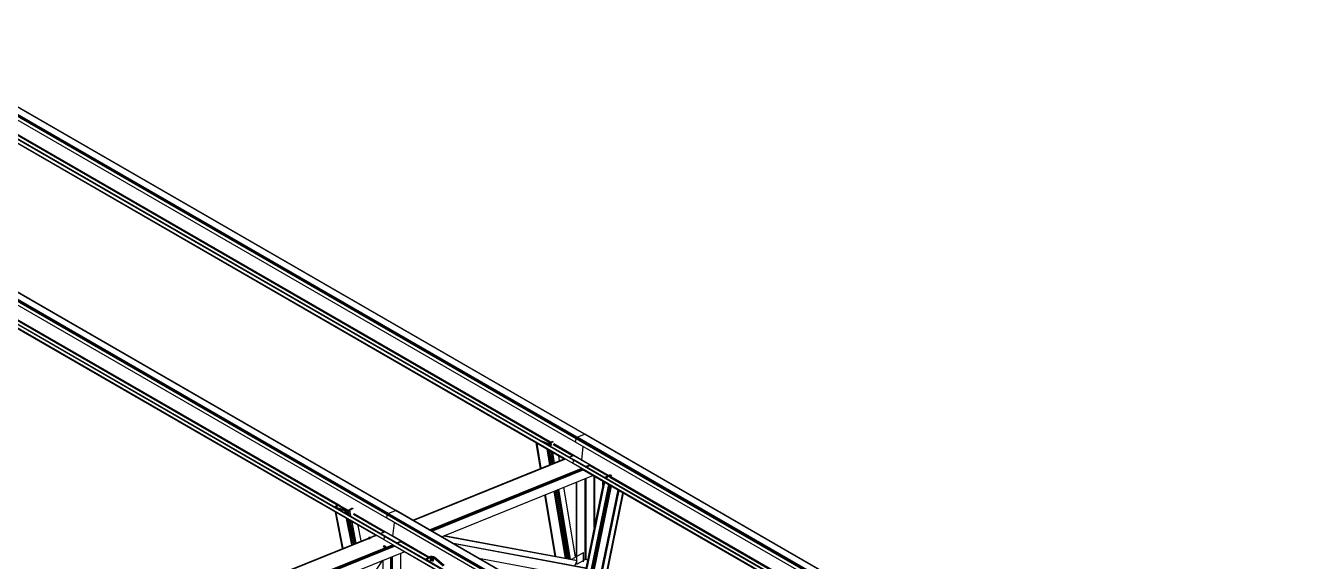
# Model space of a CAD drawing. Header units: millimetres. Extents: x 357 to 945, y 547 to 720.
# Drawn here: x 583.771 to 588.643, y 665.779 to 667.84 of the extents above; entities that cross this region are included whole.
import ezdxf

# ---------------------------------------------------------------- set-up
doc = ezdxf.new("R2010")
doc.units = ezdxf.units.MM
doc.layers.add('PLANTA-VIS', color=7, linetype='Continuous')

msp = doc.modelspace()

# ---------------------------------------------------------------- linework, layer by layer
at = {"layer": 'PLANTA-VIS', "extrusion": (6.79673e-13, 0.816497, 0.57735)}
for p, q in [((585.89028, 666.25721), (583.16792, 667.82896)), ((585.91825, 666.26851), (583.19589, 667.84027)), ((585.91955, 666.26873), (583.19719, 667.84048)), ((585.92057, 666.26824), (583.19821, 667.84)), ((585.88469, 666.23843), (583.16233, 667.81019)), ((585.88626, 666.25146), (583.1639, 667.82321)), ((585.88673, 666.25322), (583.16437, 667.82498)), ((585.88766, 666.25494), (583.1653, 667.8267)), ((585.88891, 666.25634), (583.16655, 667.8281)), ((585.8763, 666.16899), (583.15394, 667.74075)), ((585.87805, 666.1697), (583.15569, 667.74146)), ((585.87472, 666.15597), (583.15236, 667.72772)), ((585.84168, 666.17354), (583.18553, 667.70707)), ((585.8407, 666.17334), (583.18745, 667.7052)), ((585.78602, 666.23575), (583.29432, 667.67433)), ((585.78685, 666.23611), (583.29516, 667.67468)), ((585.78779, 666.23663), (583.29597, 667.67528)), ((585.78876, 666.23719), (583.29664, 667.67602)), ((585.78965, 666.2377), (583.29706, 667.6768)), ((585.19295, 665.97538), (582.47058, 667.54713)), ((585.19425, 665.97559), (582.47189, 667.54734)), ((585.19527, 665.97511), (582.4729, 667.54686)), ((585.15937, 665.94532), (582.43701, 667.51708)), ((585.16096, 665.95834), (582.4386, 667.5301)), ((585.16142, 665.96011), (582.43906, 667.53187)), ((585.16235, 665.96183), (582.43999, 667.53358)), ((585.1636, 665.96323), (582.44124, 667.53498)), ((585.16498, 665.9641), (582.44262, 667.53585)), ((585.15094, 665.87586), (582.42858, 667.44762)), ((585.14937, 665.86284), (582.42701, 667.4346)), ((585.11634, 665.88039), (582.46015, 667.41394)), ((585.11536, 665.8802), (582.46207, 667.41207)), ((585.15269, 665.87657), (582.58644, 667.35819)), ((584.97183, 665.99791), (582.65923, 667.33309)), ((584.97095, 665.9974), (582.6602, 667.33151)), ((584.96997, 665.99684), (582.66052, 667.3302)), ((584.96906, 665.99631), (582.66083, 667.32897)), ((584.96833, 665.99589), (582.6609, 667.32809)), ((585.74984, 666.13662), (585.7335, 666.23524)), ((585.75038, 666.13684), (585.73413, 666.23487)), ((585.75271, 666.13778), (585.73688, 666.23328)), ((585.77581, 666.23476), (585.75473, 666.24177)), ((585.77227, 666.23271), (585.76432, 666.23536)), ((585.77227, 666.23271), (585.77642, 666.23197)), ((585.77263, 666.23057), (585.77227, 666.23271)), ((585.77581, 666.23476), (585.77835, 666.23429)), ((585.77642, 666.23197), (585.78132, 666.23215)), ((585.77707, 666.228), (585.77642, 666.23197)), ((585.77835, 666.23429), (585.78138, 666.2344)), ((585.78132, 666.23215), (585.78625, 666.23322)), ((585.78252, 666.2249), (585.78132, 666.23215)), ((585.78138, 666.2344), (585.78441, 666.23507)), ((585.78441, 666.23507), (585.787, 666.23617)), ((585.78625, 666.23322), (585.79046, 666.23503)), ((585.78763, 666.22487), (585.78625, 666.23322)), ((585.787, 666.23617), (585.79652, 666.24167)), ((585.79046, 666.23503), (585.80009, 666.24059)), ((585.79198, 666.22582), (585.79046, 666.23503)), ((585.8722, 666.18599), (585.7988, 666.22837)), ((585.87309, 666.18631), (585.79949, 666.22881)), ((585.87429, 666.18668), (585.80005, 666.22954)), ((585.90771, 666.16851), (585.80041, 666.23046)), ((585.90794, 666.1694), (585.80051, 666.23143)), ((585.88469, 666.23843), (585.88626, 666.25146)), ((585.88469, 666.23843), (585.88626, 666.25146)), ((588.60705, 664.66667), (585.88469, 666.23843)), ((585.88626, 666.25146), (585.88673, 666.25322)), ((585.88626, 666.25146), (585.88673, 666.25322)), ((588.60863, 664.6797), (585.88626, 666.25146)), ((585.88673, 666.25322), (585.88766, 666.25494)), ((585.88673, 666.25322), (585.88766, 666.25494)), ((588.60909, 664.68146), (585.88673, 666.25322)), ((585.88766, 666.25494), (585.88891, 666.25634)), ((585.88766, 666.25494), (585.88891, 666.25634)), ((588.61002, 664.68318), (585.88766, 666.25494)), ((585.88891, 666.25634), (585.89028, 666.25721)), ((585.88891, 666.25634), (585.89028, 666.25721)), ((588.61127, 664.68458), (585.88891, 666.25634)), ((585.89028, 666.25721), (585.91825, 666.26851)), ((585.89028, 666.25721), (585.91825, 666.26851)), ((588.61264, 664.68545), (585.89028, 666.25721)), ((585.90794, 666.1694), (585.91422, 666.22138)), ((585.90794, 666.1694), (585.91422, 666.22138)), ((585.91825, 666.26851), (585.91955, 666.26873)), ((585.91825, 666.26851), (585.91955, 666.26873)), ((588.64061, 664.69676), (585.91825, 666.26851)), ((585.91955, 666.26873), (585.92057, 666.26824)), ((588.64192, 664.69697), (585.91955, 666.26873)), ((585.91955, 666.26873), (585.92057, 666.26824)), ((588.64293, 664.69649), (585.92057, 666.26824)), ((585.25906, 665.93827), (585.84102, 666.17347)), ((585.25934, 665.93811), (585.84204, 666.17361)), ((585.26058, 665.93739), (585.84365, 666.17304)), ((585.78579, 666.15115), (585.77591, 666.21075)), ((585.78955, 666.15267), (585.78036, 666.20818)), ((585.79418, 666.15454), (585.78581, 666.20503)), ((585.79897, 666.15648), (585.79146, 666.20177)), ((585.80319, 666.15818), (585.79644, 666.19889)), ((585.8228, 666.16611), (585.81958, 666.18554)), ((585.85924, 666.18056), (585.87462, 666.18678)), ((585.86048, 666.17984), (585.87651, 666.18632)), ((585.32281, 665.90147), (585.90587, 666.13711)), ((585.32481, 665.90031), (585.90751, 666.13581)), ((585.32729, 665.89888), (585.90925, 666.13408)), ((585.32984, 665.89741), (585.91148, 666.13248)), ((585.3321, 665.89611), (585.91374, 666.13117)), ((585.87472, 666.15597), (585.8763, 666.16899)), ((585.87472, 666.15597), (585.8763, 666.16899)), ((588.59709, 664.58421), (585.87472, 666.15597)), ((585.87472, 666.15597), (585.87476, 666.15507)), ((585.87472, 666.15597), (585.87476, 666.15507)), ((585.8763, 666.16899), (585.87805, 666.1697)), ((585.8763, 666.16899), (585.87805, 666.1697)), ((588.59866, 664.59724), (585.8763, 666.16899)), ((588.60041, 664.59795), (585.87805, 666.1697)), ((585.90763, 666.16836), (585.90771, 666.16851)), ((585.90763, 666.16836), (585.90771, 666.16851)), ((585.90771, 666.16851), (585.90794, 666.1694)), ((585.90771, 666.16851), (585.90794, 666.1694)), ((586.00919, 666.10992), (585.90771, 666.16851)), ((588.56404, 664.60178), (585.90789, 666.13531)), ((586.01008, 666.11043), (585.90794, 666.1694)), ((588.56306, 664.60159), (585.90981, 666.13344)), ((585.92271, 666.14392), (585.93874, 666.15039)), ((585.92471, 666.14276), (585.94009, 666.14898)), ((586.00658, 666.10841), (585.93965, 666.14705)), ((586.0073, 666.10883), (585.94015, 666.1476)), ((586.00822, 666.10936), (585.94019, 666.14863)), ((585.36911, 665.87473), (585.95076, 666.1098)), ((585.88765, 665.80033), (585.88765, 666.0843)), ((585.88977, 665.78331), (585.88977, 666.08516)), ((585.92088, 665.78758), (585.92088, 666.09773)), ((585.99227, 666.08583), (585.92122, 665.73907)), ((585.92186, 665.78796), (585.92186, 666.09812)), ((585.92301, 665.78809), (585.92301, 666.09859)), ((585.92416, 665.78796), (585.92416, 666.09905)), ((585.99589, 666.08374), (585.92426, 665.73416)), ((585.92513, 665.78758), (585.92513, 666.09944)), ((586.01094, 666.07505), (585.94335, 665.74518)), ((585.95624, 665.90998), (585.95624, 666.10664)), ((585.95836, 665.92033), (585.95836, 666.10541)), ((585.98947, 666.07218), (585.98947, 666.08745)), ((585.99077, 666.07853), (585.99077, 666.0867)), ((585.99123, 666.08078), (585.99123, 666.08643)), ((585.9956, 666.10207), (585.99555, 666.10186)), ((585.9956, 666.10207), (586.01469, 666.11309)), ((585.99656, 666.10128), (585.9956, 666.10207)), ((585.99959, 666.09953), (586.01815, 666.11024)), ((586.01469, 666.11309), (586.01839, 666.11438)), ((586.01815, 666.11024), (586.01658, 666.10255)), ((588.50838, 664.664), (586.01668, 666.10258)), ((588.50921, 664.66435), (586.01752, 666.10293)), ((586.01815, 666.11024), (586.02074, 666.11116)), ((588.51015, 664.66487), (586.01833, 666.10352)), ((588.51112, 664.66543), (586.019, 666.10426)), ((588.51201, 664.66594), (586.01942, 666.10504)), ((586.02074, 666.11116), (586.01958, 666.10551)), ((586.02074, 666.11116), (586.02207, 666.11119)), ((585.80565, 665.79978), (585.76661, 666.03538)), ((585.80624, 665.79967), (585.76715, 666.0356)), ((585.80881, 665.79919), (585.76948, 666.03654)), ((585.84523, 665.79239), (585.80256, 666.04991)), ((585.84938, 665.79161), (585.80633, 666.05143)), ((585.85447, 665.79066), (585.81095, 666.0533)), ((585.85974, 665.78968), (585.81574, 666.05524)), ((585.86439, 665.78881), (585.81996, 666.05694)), ((585.88392, 665.79717), (585.83957, 666.06487)), ((586.01309, 666.07381), (585.94594, 665.74609)), ((586.01579, 666.07225), (585.94898, 665.74616)), ((586.01864, 666.07061), (585.952, 665.7454)), ((586.02118, 666.06914), (585.95454, 665.74391)), ((586.04648, 666.05454), (585.97269, 665.69438)), ((586.05009, 666.05245), (585.97614, 665.69153)), ((586.06515, 666.04376), (585.99524, 665.70255)), ((586.0672, 666.04257), (585.99807, 665.70516)), ((586.06753, 666.04238), (585.99911, 665.70847)), ((584.95854, 665.98866), (584.95916, 665.99001)), ((584.95916, 665.99001), (584.962, 665.99224)), ((584.962, 665.99224), (584.97385, 665.99908)), ((584.96303, 665.9885), (584.96367, 665.9899)), ((584.96358, 665.98729), (584.96303, 665.9885)), ((584.96526, 665.98645), (584.96358, 665.98729)), ((584.96367, 665.9899), (584.96543, 665.99127)), ((584.96425, 665.98695), (584.96367, 665.9899)), ((585.00225, 665.97598), (584.96526, 665.98645)), ((584.96543, 665.99127), (584.97741, 665.99819)), ((584.96611, 665.98779), (584.96543, 665.99127)), ((584.99872, 665.97394), (584.96993, 665.98208)), ((585.003, 665.97587), (584.97604, 665.99144)), ((585.00488, 665.97563), (584.97673, 665.99188)), ((585.0065, 665.97575), (584.97728, 665.99262)), ((585.00814, 665.97593), (584.9776, 665.99356)), ((585.0094, 665.97622), (584.97768, 665.99453)), ((585.0108, 665.97655), (585.01339, 665.97769)), ((585.01339, 665.97769), (585.02721, 665.98567)), ((585.01682, 665.97672), (585.03077, 665.98478)), ((584.98915, 665.82919), (584.96181, 665.96885)), ((584.98963, 665.82939), (584.96239, 665.96852)), ((584.99189, 665.8303), (584.96514, 665.96692)), ((584.99872, 665.97394), (585.00283, 665.97338)), ((585.00059, 665.96438), (584.99872, 665.97394)), ((585.00225, 665.97598), (585.00478, 665.97562)), ((585.00283, 665.97338), (585.00771, 665.97371)), ((585.0051, 665.96178), (585.00283, 665.97338)), ((585.02428, 665.84339), (585.00454, 665.94418)), ((585.00478, 665.97562), (585.00778, 665.97584)), ((585.00771, 665.97371), (585.01262, 665.97489)), ((585.01067, 665.95856), (585.00771, 665.97371)), ((585.00778, 665.97584), (585.0108, 665.97655)), ((585.02798, 665.84489), (585.00905, 665.94157)), ((585.01262, 665.97489), (585.01682, 665.97672)), ((585.01646, 665.95527), (585.01262, 665.97489)), ((585.03256, 665.84674), (585.01463, 665.93836)), ((585.02084, 665.95619), (585.01682, 665.97672)), ((585.03733, 665.84867), (585.02043, 665.93501)), ((585.04156, 665.85037), (585.02557, 665.93204)), ((585.14682, 665.89284), (585.03077, 665.95984)), ((585.14772, 665.89316), (585.03146, 665.96029)), ((585.14891, 665.89353), (585.03201, 665.96102)), ((585.18234, 665.87535), (585.03233, 665.96196)), ((585.18258, 665.87624), (585.03241, 665.96294)), ((585.15937, 665.94532), (585.16096, 665.95834)), ((585.15937, 665.94532), (585.16096, 665.95834)), ((587.88173, 664.37356), (585.15937, 665.94532)), ((585.16096, 665.95834), (585.16142, 665.96011)), ((585.16096, 665.95834), (585.16142, 665.96011)), ((587.88332, 664.38659), (585.16096, 665.95834)), ((585.16142, 665.96011), (585.16235, 665.96183)), ((585.16142, 665.96011), (585.16235, 665.96183)), ((587.88378, 664.38836), (585.16142, 665.96011)), ((585.16235, 665.96183), (585.1636, 665.96323)), ((585.16235, 665.96183), (585.1636, 665.96323)), ((587.88471, 664.39007), (585.16235, 665.96183)), ((585.1636, 665.96323), (585.16498, 665.9641)), ((585.1636, 665.96323), (585.16498, 665.9641)), ((587.88596, 664.39147), (585.1636, 665.96323)), ((585.16498, 665.9641), (585.19295, 665.97538)), ((585.16498, 665.9641), (585.19295, 665.97538)), ((587.88734, 664.39234), (585.16498, 665.9641)), ((585.19295, 665.97538), (585.19425, 665.97559)), ((585.19295, 665.97538), (585.19425, 665.97559)), ((587.91531, 664.40362), (585.19295, 665.97538)), ((585.19425, 665.97559), (585.19527, 665.97511)), ((587.91661, 664.40383), (585.19425, 665.97559)), ((585.19425, 665.97559), (585.19527, 665.97511)), ((587.91763, 664.40335), (585.19527, 665.97511)), ((585.06125, 665.85833), (585.04953, 665.91821)), ((585.09538, 665.87212), (585.11567, 665.88032)), ((585.09566, 665.87196), (585.11668, 665.88046)), ((585.1339, 665.88742), (585.14926, 665.89363)), ((585.13514, 665.8867), (585.15115, 665.89317)), ((585.18258, 665.87624), (585.18889, 665.92828)), ((585.18258, 665.87624), (585.18889, 665.92828)), ((583.92627, 665.33707), (585.18052, 665.84396)), ((583.92828, 665.33591), (585.18215, 665.84266)), ((583.93075, 665.33448), (585.18389, 665.84093)), ((583.9333, 665.33301), (585.18614, 665.83933)), ((583.93556, 665.3317), (585.18839, 665.83803)), ((584.39828, 665.5904), (585.09113, 665.87041)), ((584.39857, 665.59023), (585.09087, 665.87003)), ((584.39981, 665.58952), (585.08976, 665.86836)), ((585.0888, 665.86693), (585.09314, 665.87342)), ((585.09163, 665.8653), (585.09597, 665.87178)), ((585.09597, 665.87178), (585.09314, 665.87342)), ((585.09597, 665.87178), (585.09967, 665.86855)), ((585.09668, 665.87116), (585.11829, 665.87989)), ((585.14608, 665.83386), (585.15041, 665.84035)), ((585.14891, 665.83223), (585.15324, 665.83871)), ((585.14937, 665.86284), (585.15094, 665.87586)), ((585.14937, 665.86284), (585.15094, 665.87586)), ((587.87173, 664.29109), (585.14937, 665.86284)), ((585.14937, 665.86284), (585.1494, 665.86192)), ((585.14937, 665.86284), (585.1494, 665.86192)), ((585.15324, 665.83871), (585.15041, 665.84035)), ((585.15094, 665.87586), (585.15269, 665.87657)), ((585.15094, 665.87586), (585.15269, 665.87657)), ((587.8733, 664.3041), (585.15094, 665.87586)), ((585.30637, 665.78784), (585.15269, 665.87657)), ((585.15324, 665.83871), (585.15695, 665.83548)), ((585.18226, 665.8752), (585.18234, 665.87535)), ((585.18226, 665.8752), (585.18234, 665.87535)), ((585.18234, 665.87535), (585.18258, 665.87624)), ((585.18234, 665.87535), (585.18258, 665.87624)), ((585.32014, 665.79579), (585.18234, 665.87535)), ((587.8387, 664.30863), (585.18251, 665.84219)), ((585.32102, 665.79631), (585.18258, 665.87624)), ((587.83772, 664.30844), (585.18443, 665.84032)), ((585.19737, 665.85077), (585.21337, 665.85724)), ((585.19937, 665.84962), (585.21473, 665.85583)), ((585.31752, 665.79428), (585.2143, 665.85388)), ((585.31825, 665.7947), (585.21479, 665.85444)), ((585.31916, 665.79523), (585.21484, 665.85546)), ((585.37838, 665.87848), (585.89066, 665.7828)), ((585.38025, 665.87923), (585.88783, 665.78443)), ((585.40954, 665.85139), (585.92453, 665.75521)), ((585.41237, 665.84976), (585.92431, 665.75414)), ((583.97258, 665.31033), (585.22541, 665.81666)), ((584.60932, 664.98308), (585.14456, 665.78398)), ((585.14583, 665.33725), (585.14583, 665.7845)), ((585.17482, 665.32051), (585.17482, 665.79621)), ((585.17765, 665.32214), (585.17765, 665.79736)), ((585.17836, 665.31162), (585.17836, 665.79764)), ((585.18119, 665.31284), (585.18119, 665.79878)), ((585.21301, 665.42162), (585.21301, 665.81164)), ((585.30552, 665.78736), (585.30545, 665.78706)), ((585.30552, 665.78736), (585.32462, 665.79838)), ((585.30668, 665.78635), (585.30552, 665.78736)), ((587.87505, 664.30481), (585.3088, 665.78644)), ((585.31067, 665.78536), (585.32805, 665.79539)), ((585.32805, 665.79539), (585.32427, 665.78047)), ((585.32462, 665.79838), (585.32882, 665.79982)), ((585.33063, 665.79628), (585.3268, 665.78113)), ((585.32805, 665.79539), (585.33063, 665.79628)), ((585.32882, 665.79982), (585.33373, 665.79986)), ((585.33365, 665.79631), (585.32983, 665.78118)), ((585.33063, 665.79628), (585.33365, 665.79631)), ((585.33666, 665.79546), (585.3329, 665.78061)), ((585.33365, 665.79631), (585.33666, 665.79546)), ((585.33373, 665.79986), (585.33861, 665.79849)), ((585.33918, 665.79388), (585.33555, 665.7795)), ((585.33666, 665.79546), (585.33918, 665.79388)), ((585.33861, 665.79849), (585.34272, 665.79592)), ((585.37619, 665.76162), (585.33918, 665.79388)), ((585.37972, 665.76367), (585.34272, 665.79592)), ((585.51264, 665.79187), (585.88857, 665.72166)), ((585.8701, 665.78774), (585.9153, 665.81384)), ((585.88218, 665.76312), (585.89066, 665.7828)), ((585.88377, 665.79809), (585.88765, 665.80033)), ((585.89066, 665.7828), (585.88783, 665.78443)), ((585.88977, 665.76962), (585.92088, 665.78758)), ((585.9153, 665.77792), (585.9153, 665.81384)), ((585.92088, 665.78758), (585.92186, 665.78796)), ((585.92186, 665.78796), (585.92301, 665.78809)), ((585.92301, 665.78809), (585.92416, 665.78796)), ((585.92416, 665.78796), (585.92513, 665.78758)), ((585.93052, 665.78447), (585.92513, 665.78758)), ((585.88977, 665.76962), (585.88977, 665.78075))]:
    msp.add_line(p, q, dxfattribs=at)

doc.saveas('drawing.dxf')
